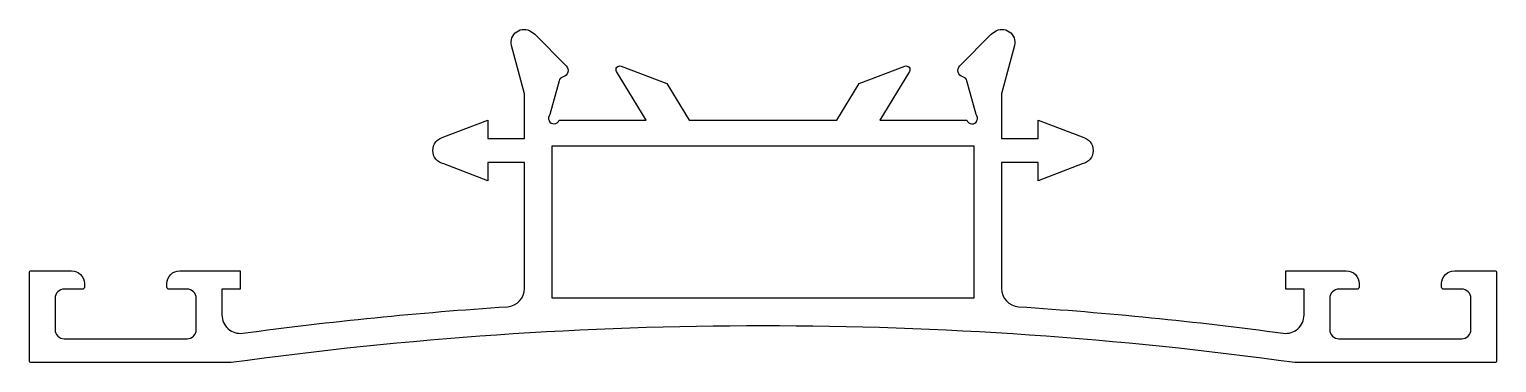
# Model space of a CAD drawing. Extents: x 854.8 to 934.8, y -6.6 to 11.6.
import ezdxf

# ---------------------------------------------------------------- set-up
doc = ezdxf.new("R2010")
doc.units = 0
doc.header["$LTSCALE"] = 15
doc.layers.get('0').update_dxf_attribs({"linetype": 'CONTINUOUS'})

msp = doc.modelspace()

# ---------------------------------------------------------------- linework, layer by layer
at = {"ltscale": 5}
msp.add_lwpolyline([(854.773, -1.657, -0.414214), (854.873, -1.557), (857.073, -1.557, -0.414214), (857.773, -2.257), (857.773, -2.457, -0.414214), (857.673, -2.557), (856.673, -2.557, 0.414214), (856.173, -3.057), (856.173, -4.757, 0.414214), (856.673, -5.257), (863.373, -5.257, 0.414214), (863.873, -4.757), (863.873, -3.057, 0.414214), (863.373, -2.557), (862.373, -2.557, -0.414214), (862.273, -2.457), (862.273, -2.257, -0.414214), (862.973, -1.557), (866.273, -1.557), (866.273, -2.557), (865.273, -2.557), (865.273, -3.965, 0.453948), (866.406, -4.956, -0.017049), (880.838, -3.514, 0.395144), (881.773, -2.516), (881.773, 4.343), (879.773, 4.343), (879.773, 3.343), (877.37, 4.259, -0.813412), (877.37, 5.728), (879.773, 6.643), (879.773, 5.643), (881.773, 5.643), (881.773, 8.071), (881.068, 10.705, -0.700084), (882.146, 11.459), (882.325, 11.333), (884.037, 9.604, -0.607471), (883.878, 9.004, 0.283637), (883.651, 8.785), (883.159, 6.948, 1.229391), (883.661, 6.643), (888.406, 6.643), (886.79, 9.29, -0.713664), (887.031, 9.581), (889.531, 8.639), (890.749, 6.643), (898.797, 6.643), (900.015, 8.639), (902.514, 9.581, -0.713664), (902.756, 9.29), (901.14, 6.643), (905.884, 6.643, 1.229391), (906.387, 6.948), (905.894, 8.785, 0.283637), (905.668, 9.004, -0.607471), (905.509, 9.604), (907.22, 11.333), (907.4, 11.459, -0.700084), (908.478, 10.705), (907.773, 8.071), (907.773, 5.643), (909.773, 5.643), (909.773, 6.643), (912.176, 5.728, -0.813412), (912.176, 4.259), (909.773, 3.343), (909.773, 4.343), (907.773, 4.343), (907.773, -2.516, 0.395144), (908.707, -3.514, -0.017049), (923.14, -4.956, 0.453948), (924.273, -3.965), (924.273, -2.557), (923.273, -2.557), (923.273, -1.557), (926.573, -1.557, -0.414214), (927.273, -2.257), (927.273, -2.457, -0.414214), (927.173, -2.557), (926.173, -2.557, 0.414214), (925.673, -3.057), (925.673, -4.757, 0.414214), (926.173, -5.257), (932.873, -5.257, 0.414214), (933.373, -4.757), (933.373, -3.057, 0.414214), (932.873, -2.557), (931.873, -2.557, -0.414214), (931.773, -2.457), (931.773, -2.257, -0.414214), (932.473, -1.557), (934.673, -1.557, -0.414214), (934.773, -1.657), (934.773, -6.457, -0.414214), (934.673, -6.557), (923.773, -6.557, 0.068966), (865.773, -6.557), (854.873, -6.557, -0.414214), (854.773, -6.457)], format="xyb", close=True, dxfattribs=at)
msp.add_lwpolyline([(906.273, -3.057), (883.273, -3.057), (883.273, 5.243), (906.273, 5.243)], close=True, dxfattribs=at)

doc.saveas('drawing.dxf')
